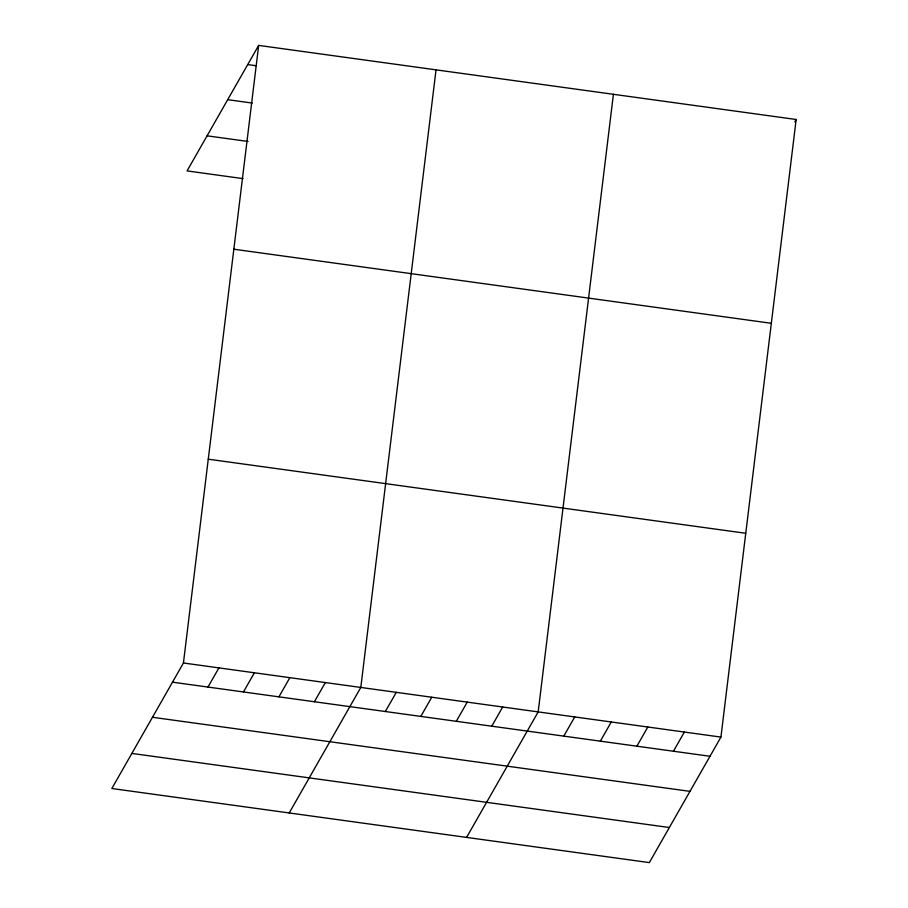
<?xml version="1.0" encoding="UTF-8"?>
<svg xmlns="http://www.w3.org/2000/svg" width="908" height="908" viewBox="0 0 908 908"><rect width="100%" height="100%" fill="white"/><g stroke="black" fill="none" stroke-linecap="round" stroke-linejoin="round"><path stroke-width="1.36" d="M183.439 662.999L258.666 45.4L796.157 119.493L720.929 737.092L649.334 862.6L111.843 788.507L183.439 662.999L720.929 737.092M436.033 69.848L360.805 687.447L289.221 812.955M613.411 94.296L538.183 711.895L466.587 837.414M258.666 45.4L187.071 170.908L243.015 178.626M207.966 687.072L218.919 667.891M243.446 691.964L254.388 672.783M278.915 696.856L289.856 677.663M314.395 701.748L325.336 682.555M385.344 711.52L396.285 692.339M420.813 716.412L431.754 697.231M794.784 121.888L796.157 119.493M456.293 721.304L467.234 702.122M491.761 726.196L502.703 707.003M563.789 736.116L574.73 716.934M600.336 741.155L611.277 721.974M636.883 746.194L647.824 727.013M673.441 751.234L684.382 732.052M247.725 64.582L255.908 65.716M227.704 99.676L252.265 103.058M207.081 135.825L248.02 141.466M233.844 249.212L771.323 323.293M208.261 459.187L745.752 533.28M172.497 682.18L709.988 756.273M152.487 717.275L689.966 791.356M131.864 753.424L669.355 827.517"/></g></svg>
